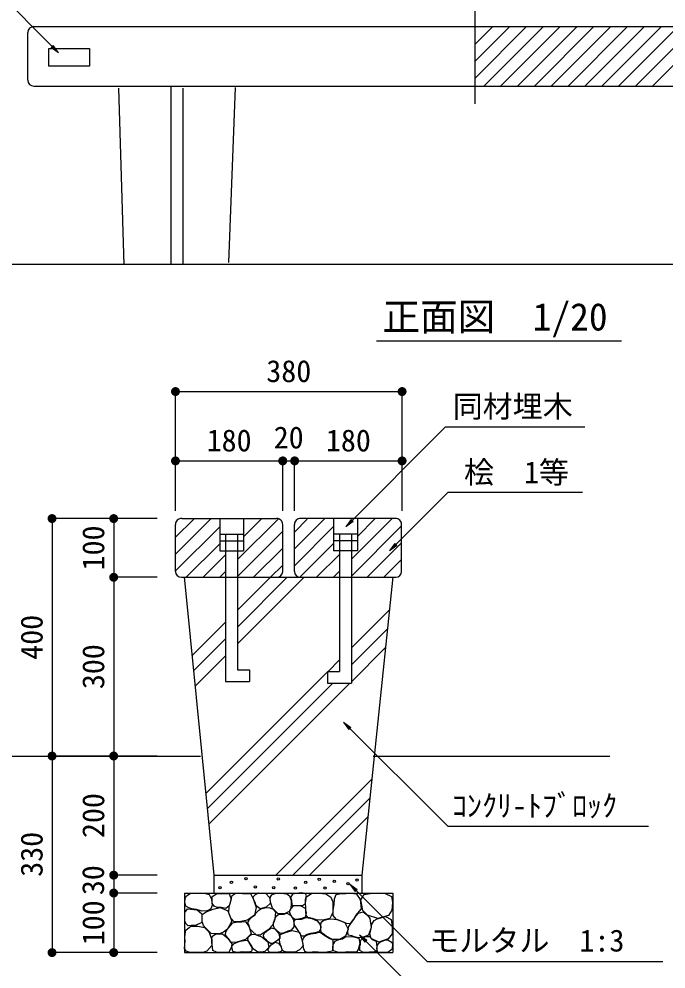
# Model space of a CAD drawing. Units: millimetres at full size, sheet at 1:20. Extents: x 173 to 5649, y 2106 to 5839.
# Drawn here: x 3975 to 5061, y 2965 to 4559 of the extents above; entities that cross this region are included whole.
import ezdxf
from ezdxf.enums import TextEntityAlignment as Align

# ---------------------------------------------------------------- set-up
doc = ezdxf.new("R2010")
doc.units = ezdxf.units.MM
doc.header["$LTSCALE"] = 20
doc.linetypes.add('DASHED_SPACED', pattern=[12, 6, -6])
doc.linetypes.add('LONG_DASHED_DOTTED', pattern=[15.25, 12, -1.5, 0.25, -1.5])
for name, color, linetype, lineweight in [('0_2', 7, 'Continuous', 25), ('_0-0_', 7, 'Continuous', 25), ('ハッチ', 4, 'Continuous', 25), ('寸法', 3, 'Continuous', 25), ('本体', 7, 'Continuous', 25)]:
    doc.layers.add(name, color=color, linetype=linetype, lineweight=lineweight)
doc.styles.add('ＭＳ ゴシック', font='')
doc.styles.get('ＭＳ ゴシック').set_extended_font_data('MS Gothic')

# ---------------------------------------------------------------- blocks, each defined once
blk = doc.blocks.new('filled_dot')
at = {"color": 0, "linetype": 'Continuous', "lineweight": -2, "const_width": 1.25}
blk.add_lwpolyline([(-0.625, 0, 1), (0.625, 0, 1)], format="xyb", close=True, dxfattribs=at)

msp = doc.modelspace()

# ---------------------------------------------------------------- hatches: boundary and pattern name
at = {"layer": '0_2'}
for points in [[(4041.55, 4502.88), (4029.27, 4511.81), (4032.63, 4515.17)], [(4523.64, 3707.15), (4532.56, 3719.43), (4535.92, 3716.07)], [(4597.26, 3666.76), (4606.19, 3679.04), (4609.55, 3675.68)], [(4520.02, 3379.04), (4532.31, 3370.11), (4528.95, 3366.75)], [(4530.29, 3107.07), (4542.58, 3098.14), (4539.22, 3094.78)]]:
    msp.add_hatch(color=256, dxfattribs=at).paths.add_polyline_path(points)
at = {"layer": '寸法'}
msp.add_hatch(color=256, dxfattribs=at).paths.add_polyline_path([(4546.55, 3022.13), (4558.83, 3013.2), (4555.47, 3009.84)])

# ---------------------------------------------------------------- linework, layer by layer
at = {"layer": '0_2'}
for points in [[(4041.55, 4502.88), (3930.09, 4614.35), (3665.67, 4614.35)], [(4523.64, 3707.15), (4691.04, 3874.55), (4924.97, 3874.55)], [(4597.26, 3666.76), (4695.4, 3764.89), (4920.64, 3764.89)], [(4520.02, 3379.04), (4694.79, 3204.27), (5031.86, 3204.27)], [(4530.29, 3107.07), (4660.31, 2977.05), (5055.64, 2977.05)]]:
    msp.add_lwpolyline(points, dxfattribs=at)
at = {"layer": '0_2', "lineweight": 13}
for points in [[(4041.55, 4502.88), (4029.27, 4511.81), (4032.63, 4515.17)], [(4523.64, 3707.15), (4532.56, 3719.43), (4535.92, 3716.07)], [(4597.26, 3666.76), (4606.19, 3679.04), (4609.55, 3675.68)], [(4520.02, 3379.04), (4532.31, 3370.11), (4528.95, 3366.75)], [(4530.29, 3107.07), (4542.58, 3098.14), (4539.22, 3094.78)]]:
    msp.add_lwpolyline(points, close=True, dxfattribs=at)
at = {"layer": 'ハッチ'}
for p, q in [((4739.98, 4516.39), (4770.4, 4546.81)), ((4739.98, 4488.1), (4798.68, 4546.81)), ((4739.98, 4459.82), (4826.97, 4546.81)), ((4739.98, 4544.67), (4742.11, 4546.81)), ((4755.25, 4446.81), (4855.25, 4546.81)), ((4783.54, 4446.81), (4883.53, 4546.81)), ((4811.82, 4446.81), (4911.82, 4546.81)), ((4840.1, 4446.81), (4940.1, 4546.81)), ((4868.39, 4446.81), (4968.39, 4546.81)), ((4896.67, 4446.81), (4996.67, 4546.81)), ((4924.96, 4446.81), (5024.96, 4546.81)), ((4953.24, 4446.81), (5053.24, 4546.81)), ((4981.52, 4446.81), (5081.52, 4546.81)), ((5009.81, 4446.81), (5109.81, 4546.81)), ((5038.09, 4446.81), (5138.09, 4546.81)), ((4237.4, 3660.44), (4297.77, 3720.8)), ((4238.04, 3689.37), (4268.49, 3719.81)), ((4342.03, 3651.93), (4410.54, 3720.44)), ((4351.77, 3689.96), (4382.62, 3720.8)), ((4437.37, 3669.91), (4488.27, 3720.8)), ((4437.37, 3698.19), (4458.99, 3719.81)), ((4533.09, 3652.49), (4601.04, 3720.44)), ((4543.16, 3690.85), (4573.12, 3720.8)), ((4238.08, 3632.83), (4311.43, 3706.19)), ((4437.37, 3641.62), (4503.16, 3707.42)), ((4533.09, 3624.21), (4617.37, 3708.48)), ((4340.61, 3622.23), (4417.82, 3699.44)), ((4255.76, 3622.23), (4311.55, 3678.02)), ((4368.9, 3622.23), (4417.82, 3671.15)), ((4446.26, 3622.23), (4503.16, 3679.13)), ((4559.4, 3622.23), (4617.37, 3680.2)), ((4284.05, 3622.23), (4321.75, 3659.94)), ((4474.55, 3622.23), (4513.09, 3660.77)), ((4397.18, 3622.23), (4417.82, 3642.87)), ((4587.69, 3622.23), (4617.37, 3651.92)), ((4312.33, 3622.23), (4321.43, 3631.34)), ((4342.02, 3567.07), (4397.18, 3622.23)), ((4342.02, 3538.79), (4425.47, 3622.23)), ((4342.02, 3510.51), (4453.75, 3622.23)), ((4502.83, 3622.23), (4513.09, 3632.49)), ((4533.09, 3503.58), (4596.86, 3567.35)), ((4265.69, 3490.74), (4322.02, 3547.07)), ((4533.09, 3475.3), (4593.59, 3535.79)), ((4268.24, 3465.01), (4322.02, 3518.79)), ((4533.09, 3447.02), (4590.31, 3504.23)), ((4270.8, 3439.28), (4322.02, 3490.51)), ((4493.8, 3464.29), (4513.09, 3483.58)), ((4288.68, 3259.17), (4493.09, 3463.58)), ((4291.24, 3233.45), (4502.08, 3444.29)), ((4293.79, 3207.72), (4530.37, 3444.29)), ((4406.3, 3122.23), (4567.38, 3283.31)), ((4434.58, 3122.23), (4564.1, 3251.75)), ((4462.87, 3122.23), (4560.82, 3220.19))]:
    msp.add_line(p, q, dxfattribs=at)
for points in [[(4294.81, 3063.9), (4290.25, 3062.16), (4282.2, 3061.94), (4273.07, 3064.33), (4265.24, 3065.42), (4260.02, 3067.16), (4255.02, 3070.42), (4253.71, 3076.29), (4253.93, 3082.81), (4256.1, 3087.59), (4262.63, 3091.28), (4270.67, 3091.93), (4277.63, 3092.15), (4288.29, 3091.28), (4294.6, 3089.98), (4298.29, 3082.15), (4299.6, 3071.29), (4297.42, 3065.86)], [(4314.83, 3067.93), (4307.75, 3068.18), (4302.69, 3069.95), (4299.65, 3075.01), (4299.14, 3080.32), (4299.65, 3086.64), (4306.48, 3090.94), (4312.81, 3091.7), (4319.64, 3091.7), (4327.74, 3091.7), (4331.29, 3081.84), (4327.74, 3070.96), (4322.17, 3066.41)], [(4330.78, 3049.97), (4327.49, 3059.08), (4327.74, 3069.45), (4330.02, 3076.53), (4331.79, 3083.61), (4333.06, 3088.16), (4337.87, 3091.45), (4343.18, 3092.46), (4350.52, 3091.7), (4357.61, 3091.2), (4363.94, 3091.2), (4369, 3081.33), (4373.3, 3067.67), (4370.26, 3055.28), (4358.62, 3046.94), (4344.7, 3043.9), (4336.1, 3043.65)], [(4371.53, 3076.42), (4368.9, 3081.92), (4368.42, 3085.74), (4372.25, 3089.81), (4377.75, 3092.68), (4383.01, 3091.96), (4389.23, 3091.24), (4395.45, 3084.55), (4397.12, 3075.23), (4389.94, 3068.54), (4380.14, 3065.91), (4373.2, 3070.93)], [(4397.38, 3076.66), (4396.66, 3081.92), (4397.14, 3085.98), (4399.53, 3089.09), (4405.04, 3091.48), (4412.69, 3091.72), (4419.62, 3091.48), (4424.89, 3091), (4429.43, 3087.66), (4431.82, 3079.53), (4431.82, 3074.27), (4431.58, 3066.63), (4428.71, 3061.13), (4422.02, 3057.78), (4410.3, 3057.07), (4400.49, 3066.63)], [(4432.42, 3077.19), (4433.43, 3071.14), (4437.26, 3071.14), (4444.92, 3071.14), (4451.17, 3071.55), (4455.81, 3074.57), (4455.81, 3081.42), (4457.83, 3087.66), (4455.81, 3091.49), (4448.95, 3092.3), (4440.69, 3091.69), (4434.03, 3090.28), (4431.01, 3084.84), (4432.62, 3080.21)], [(4467.86, 3049.54), (4459.83, 3051.14), (4457.42, 3054.81), (4456.81, 3061.21), (4456.39, 3068.11), (4456.27, 3074.53), (4456.62, 3079.35), (4457.76, 3085.88), (4466.85, 3092.09), (4479.1, 3091.96), (4490, 3090.93), (4498.37, 3085.54), (4502.04, 3077.17), (4502.12, 3059.41), (4496.88, 3049.42), (4487.24, 3047.36), (4476.23, 3046.44)], [(4516.64, 3091.03), (4506.91, 3089.28), (4504.05, 3081.8), (4503.76, 3072.87), (4501.74, 3063.07), (4501.74, 3054.42), (4506.93, 3048.08), (4516.44, 3045.2), (4524.52, 3041.46), (4531.73, 3041.17), (4537.2, 3048.08), (4540.37, 3054.71), (4549.89, 3065.93), (4548.19, 3081.3), (4542.23, 3090.14), (4530.86, 3091.31), (4523.65, 3091.03)], [(4567.74, 3092.23), (4578.21, 3091.74), (4589.8, 3091.46), (4600.27, 3086.37), (4601.97, 3076.48), (4601.12, 3063.47), (4595.46, 3054.71), (4577.64, 3049.34), (4560.2, 3055.16), (4552.45, 3062.64), (4549.07, 3080.72), (4554.73, 3089.76)], [(4264.33, 3037.9), (4259.02, 3037.28), (4254.95, 3041.34), (4253.39, 3045.72), (4253.7, 3052.59), (4253.39, 3059.47), (4257.76, 3065.72), (4274.34, 3064.15), (4281.85, 3057.28), (4282.16, 3042.9), (4271.21, 3037.9)], [(4312.73, 3024.54), (4304.7, 3023.64), (4297.55, 3024.54), (4293.68, 3028.11), (4288.62, 3033.16), (4284.75, 3037.92), (4282.66, 3044.47), (4282.66, 3051.02), (4282.36, 3056.07), (4289.51, 3060.54), (4300.83, 3065.3), (4312.73, 3067.68), (4325.72, 3062.11), (4332.55, 3045.17), (4324.94, 3031.68), (4318.39, 3026.62)], [(4367.49, 3026.95), (4362.7, 3031.97), (4361.51, 3036.99), (4359.11, 3042.25), (4361.27, 3047.27), (4366.77, 3052.05), (4371.31, 3055.39), (4373.23, 3058.74), (4377.53, 3063.28), (4380.88, 3065.43), (4387.81, 3067.58), (4394.51, 3068.06), (4401.93, 3065.19), (4405.51, 3059.93), (4404.8, 3048.22), (4400.97, 3038.66), (4393.55, 3030.54), (4380.16, 3021.46), (4373.23, 3022.17)], [(4455.41, 3051.73), (4449.97, 3049.72), (4443.72, 3048.51), (4438.28, 3047.91), (4433.84, 3051.13), (4431.62, 3055.16), (4429.4, 3060.4), (4431.82, 3066.24), (4435.65, 3070.47), (4447.35, 3071.28), (4455.61, 3067.05), (4457.23, 3058.38)], [(4426.35, 3028.37), (4420.3, 3025.54), (4415.06, 3024.54), (4411.63, 3025.34), (4407.4, 3029.17), (4403.97, 3032.8), (4402.15, 3037.43), (4402.56, 3042.07), (4404.17, 3046.9), (4406.79, 3053.55), (4411.23, 3056.77), (4419.49, 3056.97), (4424.74, 3058.38), (4431.79, 3054.35), (4436.43, 3045.29), (4436.63, 3035.22), (4431.99, 3029.78)], [(4480.01, 3039.85), (4481.62, 3035.62), (4481.22, 3031.18), (4477.79, 3026.95), (4471.74, 3025.34), (4464.69, 3024.33), (4458.84, 3022.72), (4454.61, 3019.7), (4449.16, 3019.9), (4446.34, 3024.94), (4442.51, 3031.18), (4437.87, 3037.63), (4436.26, 3044.28), (4439.69, 3048.11), (4449.16, 3048.31), (4457.23, 3050.93), (4466.91, 3049.32), (4475.37, 3045.69)], [(4485.83, 3023.89), (4482.32, 3026.14), (4481.82, 3032.64), (4481.57, 3037.39), (4482.57, 3043.4), (4486.58, 3046.9), (4494.58, 3048.15), (4498.09, 3049.15), (4509.6, 3047.9), (4521.86, 3042.9), (4527.36, 3031.64), (4523.36, 3019.64), (4513.85, 3014.39), (4501.59, 3014.39), (4490.83, 3019.64)], [(4540.18, 3018.4), (4533.65, 3020.36), (4527.77, 3021.66), (4526.9, 3028.41), (4528.86, 3036.24), (4533.22, 3042.98), (4537.13, 3047.55), (4540.4, 3053.64), (4544.96, 3058.63), (4553, 3060.64), (4560.2, 3055.16), (4563.9, 3049.29), (4566.08, 3034.28), (4561.51, 3021.23), (4549.97, 3016.88), (4542.79, 3017.53)], [(4563.82, 3023.35), (4566.04, 3032.24), (4567.15, 3039.73), (4571.04, 3046.12), (4576.04, 3048.9), (4582.71, 3050.84), (4590.49, 3052.78), (4599.94, 3047.79), (4601.6, 3037.24), (4601.6, 3023.91), (4594.66, 3015.3), (4579.1, 3009.75), (4566.32, 3016.13)], [(4262.22, 2992.59), (4255.78, 2994.65), (4253.21, 2999.28), (4253.47, 3005.72), (4254.24, 3011.89), (4253.47, 3017.81), (4253.98, 3023.98), (4255.01, 3029.64), (4263.51, 3036.59), (4275.35, 3036.85), (4286.68, 3034.53), (4293.89, 3027.07), (4299.04, 3014.46), (4298.78, 3003.91), (4290.28, 2994.4), (4283.59, 2992.59), (4273.55, 2992.34)], [(4326.98, 3015.07), (4324.45, 3018.1), (4321.92, 3021.9), (4322.17, 3027.21), (4325.21, 3031.76), (4330.27, 3037.58), (4333.82, 3042.13), (4338.88, 3043.14), (4349.26, 3043.65), (4355.58, 3044.41), (4361.41, 3035.55), (4364.7, 3023.92), (4355.58, 3014.31), (4338.88, 3009), (4330.78, 3009.5)], [(4393.58, 3010.37), (4390.31, 3013.04), (4386.75, 3016.45), (4385.27, 3021.64), (4387.2, 3025.64), (4390.76, 3028.46), (4395.36, 3031.72), (4399.21, 3033.94), (4404.55, 3031.87), (4407.82, 3028.01), (4411.23, 3024.01), (4412.71, 3016.01), (4407.23, 3011.41), (4400.99, 3007.56), (4397.43, 3007.56)], [(4300.19, 3001.81), (4299.03, 3008.57), (4299.03, 3015.1), (4299.96, 3019.77), (4305.33, 3023.5), (4316.53, 3023.73), (4326.1, 3015.8), (4332.4, 3007.17), (4331.46, 3000.41), (4327.5, 2993.18), (4319.33, 2992.48), (4306.49, 2992.72), (4300.66, 2995.75)], [(4364.85, 3004.49), (4361.27, 3009.51), (4359.11, 3014.29), (4360.55, 3019.31), (4364.85, 3022.41), (4370.36, 3023.13), (4375.86, 3020.74), (4382.55, 3018.83), (4393.08, 3010.22), (4394.51, 3000.9), (4388.05, 2993.97), (4381.84, 2992.78), (4375.86, 2993.02), (4368.2, 2998.51)], [(4425.95, 2993.11), (4419.9, 2993.91), (4416.67, 2996.53), (4415.66, 3001.57), (4413.24, 3006.2), (4412.44, 3013.46), (4413.24, 3018.29), (4413.24, 3022.72), (4422.32, 3026.15), (4433.61, 3029.37), (4445.7, 3026.75), (4449.74, 3014.46), (4452.16, 3003.58), (4445.91, 2997.14), (4438.85, 2992.71)], [(4459.49, 2992.45), (4454.64, 2994.02), (4452.41, 3000.31), (4452.28, 3005.95), (4451.1, 3012.11), (4452.41, 3016.43), (4455.56, 3019.84), (4459.1, 3022.06), (4465, 3023.77), (4473.26, 3024.95), (4476.93, 3026.12), (4480.86, 3026.65), (4488.46, 3020.88), (4496.59, 3015.77), (4501.96, 3013.68), (4502.1, 3008.04), (4502.1, 3001.62), (4500.52, 2994.55), (4491.74, 2992.98), (4484.27, 2992.58), (4470.76, 2993.5), (4464.08, 2992.45)], [(4509.67, 2992.73), (4503.25, 2995.34), (4501.85, 3000.75), (4502.45, 3005.96), (4506.26, 3011.97), (4512.68, 3013.98), (4517.89, 3015.38), (4523.51, 3019.39), (4537.15, 3018.59), (4545.37, 3016.58), (4547.37, 3007.36), (4544.36, 2997.54), (4541.36, 2993.13), (4527.12, 2993.73), (4518.9, 2992.53)], [(4548.05, 3006.38), (4548.26, 3011.14), (4550.74, 3015.9), (4556.95, 3019.21), (4563.16, 3019), (4567.92, 3014.24), (4574.34, 3011.14), (4575.99, 3002.04), (4575.58, 2995.62), (4570.82, 2992.93), (4562.74, 2992.93), (4553.22, 2992.31), (4547.22, 2995.83), (4547.22, 3003.28)], [(4332.78, 2999.7), (4332.54, 3002.81), (4335.65, 3007.11), (4340.19, 3009.26), (4346.41, 3011.17), (4352.87, 3012.61), (4358.85, 3013.09), (4362.68, 3006.39), (4366.5, 2999.94), (4365.31, 2993.97), (4359.81, 2992.77), (4350.48, 2993.25), (4340.91, 2992.29), (4333.98, 2994.21)], [(4399.51, 2992.59), (4395.95, 2992.59), (4393.43, 2995.11), (4393.28, 2998.07), (4395.36, 3001.92), (4398.18, 3005.48), (4401.59, 3007.71), (4405.3, 3009.63), (4410.93, 3008), (4414.94, 3001.78), (4416.87, 2995.25), (4414.05, 2993.33), (4406.48, 2992.59)], [(4579.72, 3008.45), (4583.65, 3010.93), (4589.03, 3013), (4594.21, 3013.83), (4601.24, 3009.07), (4602.28, 3004.31), (4600.83, 2997.28), (4594, 2992.52), (4586.55, 2992.52), (4577.65, 2992.52), (4575.99, 2999.35), (4576.61, 3004.73)]]:
    msp.add_lwpolyline(points, close=True, dxfattribs=at)
for centre in [(4331.81, 3110.04), (4356.26, 3116.4), (4410.38, 3115.79), (4456.37, 3110.04), (4479, 3115.15), (4504.27, 3111.96), (4527.27, 3108.12), (4542.6, 3113.87), (4312.65, 3101.42), (4372.05, 3102.37), (4402.79, 3101.2), (4439.12, 3100.46), (4488.94, 3100.46)]:
    msp.add_circle(centre, 2, dxfattribs=at)
at = {"layer": '寸法'}
for p, q in [((4575.29, 4019.15), (4986.21, 4019.15)), ((4237.82, 3934.04), (4618.13, 3934.04)), ((4237.82, 3733.78), (4237.82, 3934.04)), ((4618.13, 3733.78), (4618.13, 3934.04)), ((4237.82, 3817.66), (4417.82, 3817.66)), ((4237.82, 3733.78), (4237.82, 3817.66)), ((4417.82, 3733.78), (4417.82, 3817.66)), ((4417.82, 3817.66), (4437.82, 3817.66)), ((4417.82, 3733.78), (4417.82, 3817.66)), ((4437.82, 3733.78), (4437.82, 3817.66)), ((4437.82, 3817.66), (4618.13, 3817.66)), ((4437.82, 3733.78), (4437.82, 3817.66)), ((4618.13, 3733.78), (4618.13, 3817.66)), ((4030.69, 3720.8), (4030.69, 3322.23)), ((4206.86, 3720.8), (4030.69, 3720.8)), ((4134.15, 3720.8), (4134.15, 3622.23)), ((4206.86, 3720.8), (4134.15, 3720.8)), ((4206.86, 3622.23), (4134.15, 3622.23)), ((4134.15, 3622.23), (4134.15, 3322.23)), ((4206.86, 3622.23), (4134.15, 3622.23)), ((4030.69, 3322.23), (4030.69, 2992.23)), ((4206.86, 3322.23), (4030.69, 3322.23)), ((4206.86, 3322.23), (4030.69, 3322.23)), ((4206.86, 3322.23), (4134.15, 3322.23)), ((4134.15, 3322.23), (4134.15, 3122.23)), ((4206.86, 3322.23), (4134.15, 3322.23)), ((4206.86, 3122.23), (4134.15, 3122.23)), ((4134.15, 3122.23), (4134.15, 3092.23)), ((4206.86, 3122.23), (4134.15, 3122.23)), ((4206.86, 3092.23), (4134.15, 3092.23)), ((4134.15, 3092.23), (4134.15, 2992.23)), ((4206.86, 3092.23), (4134.15, 3092.23)), ((4206.86, 2992.23), (4030.69, 2992.23)), ((4206.86, 2992.23), (4134.15, 2992.23))]:
    msp.add_line(p, q, dxfattribs=at)
at = {"layer": '寸法', "color": 1}
msp.add_line((4134.15, 3122.23), (4134.15, 3092.23), dxfattribs=at)
at = {"layer": '寸法'}
msp.add_lwpolyline([(4546.55, 3022.13), (4696.69, 2871.98), (5311.44, 2871.98)], dxfattribs=at)
at = {"layer": '寸法', "lineweight": 13}
msp.add_lwpolyline([(4546.55, 3022.13), (4558.83, 3013.2), (4555.47, 3009.84)], close=True, dxfattribs=at)
at = {"layer": '本体', "linetype": 'LONG_DASHED_DOTTED'}
msp.add_line((4739.98, 4576.81), (4739.98, 4416.81), dxfattribs=at)
at = {"layer": '本体'}
for p, q in [((3999.98, 4546.81), (5479.98, 4546.81)), ((3989.98, 4456.81), (3989.98, 4536.81)), ((3999.98, 4446.81), (5479.98, 4446.81)), ((4142.31, 4443.16), (4151.34, 4146.87)), ((4229.98, 4445.18), (4229.98, 4146.81)), ((4249.98, 4443.17), (4249.98, 4146.81)), ((4338.05, 4444.65), (4326.61, 4150.89)), ((3775.13, 4147.87), (5148.57, 4147.87)), ((4248.31, 3720.8), (4407.33, 3720.8)), ((4312.02, 3720.8), (4312.02, 3666.49)), ((4352.02, 3720.8), (4352.02, 3666.49)), ((4606.88, 3720.8), (4447.86, 3720.8)), ((4503.16, 3720.8), (4503.16, 3666.49)), ((4543.16, 3720.8), (4543.16, 3666.49)), ((4237.82, 3632.23), (4237.82, 3710.82)), ((4417.82, 3632.23), (4417.82, 3710.82)), ((4437.37, 3632.23), (4437.37, 3710.82)), ((4617.37, 3632.23), (4617.37, 3710.82)), ((4312.66, 3694.88), (4352.02, 3694.88)), ((4322.02, 3694.88), (4322.02, 3447.16)), ((4342.02, 3694.88), (4342.02, 3467.16)), ((4543.16, 3694.88), (4503.16, 3694.88)), ((4513.09, 3694.88), (4513.09, 3464.29)), ((4533.09, 3694.88), (4533.09, 3444.29)), ((4312.66, 3683.23), (4352.02, 3683.23)), ((4543.16, 3683.23), (4503.16, 3683.23)), ((4312.02, 3666.49), (4352.02, 3666.49)), ((4543.16, 3666.49), (4503.16, 3666.49)), ((4247.82, 3622.23), (4607.37, 3622.23)), ((4252.56, 3622.9), (4302.28, 3122.23)), ((4602.63, 3622.9), (4550.66, 3122.23)), ((4342.02, 3467.16), (4362.02, 3467.16)), ((4362.02, 3467.16), (4362.02, 3447.16)), ((4493.09, 3464.29), (4493.09, 3444.29)), ((4493.09, 3464.29), (4513.09, 3464.29)), ((4322.02, 3447.16), (4362.02, 3447.16)), ((4493.09, 3444.29), (4533.09, 3444.29)), ((3877.8, 3322.23), (4279.56, 3322.23)), ((4569.86, 3322.23), (4966.98, 3322.23)), ((4302.28, 3122.23), (4550.66, 3122.23)), ((4302.28, 3122.23), (4302.28, 3092.23)), ((4550.66, 3122.23), (4550.66, 3092.23)), ((4252.82, 3092.23), (4252.82, 2992.23)), ((4252.82, 3092.23), (4602.82, 3092.23)), ((4602.82, 3092.23), (4602.82, 2992.23)), ((4252.82, 2992.23), (4602.82, 2992.23))]:
    msp.add_line(p, q, dxfattribs=at)
at = {"layer": '本体', "linetype": 'DASHED_SPACED'}
msp.add_lwpolyline([(4025.51, 4510.02), (4093.57, 4510.02), (4093.57, 4480.2), (4025.51, 4480.2)], close=True, dxfattribs=at)
at = {"layer": '本体'}
for centre, start, end in [((3999.98, 4536.81), 90, 180), ((3999.98, 4456.81), 180, 270), ((4247.82, 3710.82), 87.17975, 180), ((4407.82, 3710.82), 0, 92.82025), ((4447.37, 3710.82), 87.17975, 180), ((4607.37, 3710.82), 0, 92.82025), ((4247.82, 3632.23), 180, 270), ((4407.82, 3632.23), 270, 0), ((4447.37, 3632.23), 180, 270), ((4607.37, 3632.23), 270, 0)]:
    msp.add_arc(centre, 10, start, end, dxfattribs=at)

# ---------------------------------------------------------------- block references
at = {"layer": '寸法', "xscale": 6, "yscale": 6}
for p in [(4237.82, 3934.04), (4237.82, 3817.66), (4417.82, 3817.66), (4437.82, 3817.66)]:
    msp.add_blockref('filled_dot', p, dxfattribs=at)
for p, rotation in [((4618.13, 3934.04), 180), ((4417.82, 3817.66), 180), ((4437.82, 3817.66), 180), ((4618.13, 3817.66), 180), ((4030.69, 3720.8), 270), ((4134.15, 3720.8), 270), ((4134.15, 3622.23), 90), ((4134.15, 3622.23), 270), ((4030.69, 3322.23), 270), ((4030.69, 3322.23), 90), ((4134.15, 3322.23), 90), ((4134.15, 3322.23), 270), ((4134.15, 3122.23), 90), ((4134.15, 3122.23), 270), ((4134.15, 3092.23), 90), ((4134.15, 3092.23), 270), ((4030.69, 2992.23), 90), ((4134.15, 2992.23), 90)]:
    msp.add_blockref('filled_dot', p, dxfattribs=dict(at, rotation=rotation))

# ---------------------------------------------------------------- texts
at = {"layer": '_0-0_', "color": 3, "style": 'ＭＳ ゴシック'}
for s, p in [('同材埋木', (4703, 3879.6)), ('桧\u30001等', (4721.89, 3768.86)), ('ｺﾝｸﾘ-ﾄﾌﾞﾛｯｸ', (4701.84, 3209.35)), ('モルタル\u30001:3', (4663.81, 2982.95))]:
    msp.add_text(s, height=36.95, dxfattribs=at).set_placement(p, align=Align.BOTTOM_LEFT)
at = {"layer": '寸法', "style": 'ＭＳ ゴシック'}
msp.add_text('正面図\u30001/20', height=46.19, dxfattribs=at).set_placement((4585.3, 4022.64), align=Align.BOTTOM_LEFT)
for s, p in [('380', (4427.97, 3938.84)), ('180', (4327.81, 3822.46)), ('20', (4427.81, 3827.46)), ('180', (4527.97, 3822.46))]:
    msp.add_text(s, height=36.95, dxfattribs=at).set_placement(p, align=Align.BOTTOM_CENTER)
for s, p in [('100', (4129.35, 3671.52)), ('400', (4025.89, 3521.52)), ('300', (4129.35, 3472.23)), ('200', (4129.35, 3222.23)), ('330', (4025.89, 3157.23)), ('30', (4129.03, 3113.8)), ('100', (4129.35, 3042.23))]:
    msp.add_text(s, height=36.95, rotation=90, dxfattribs=at).set_placement(p, align=Align.BOTTOM_CENTER)

doc.saveas('drawing.dxf')
